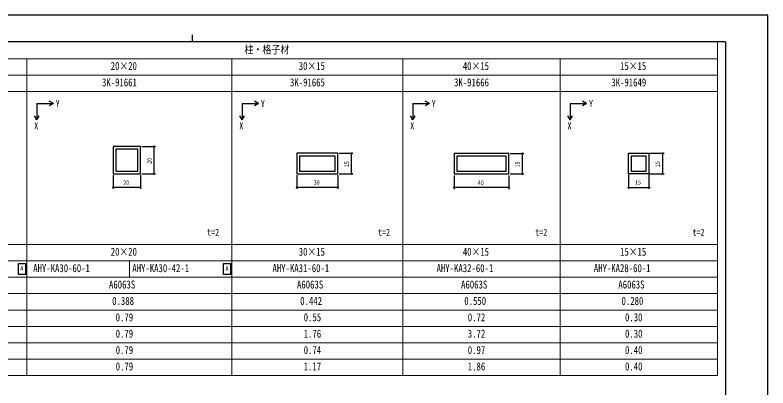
# Model space of a CAD drawing. Units: millimetres on the paper. Extents: x -420 to 420, y -297 to 297.
# Drawn here: x -130 to 420, y 24 to 297 of the extents above; entities that cross this region are included whole.
import ezdxf
from ezdxf.enums import TextEntityAlignment as Align

# ---------------------------------------------------------------- set-up
doc = ezdxf.new("R2010")
doc.units = ezdxf.units.MM
doc.layers.add('0-1_TABLE1', color=7, linetype='Continuous', lineweight=18)
for name, color, linetype in [('0-2_USER1', 3, 'Continuous'), ('0-3_YKK_11', 7, 'Continuous'), ('0-5_YKK_D', 6, 'Continuous'), ('0-6_YKK_ZWAK', 7, 'Continuous')]:
    doc.layers.add(name, color=color, linetype=linetype)
doc.styles.add('ＭＳ ゴシック', font='')
doc.styles.get('ＭＳ ゴシック').set_extended_font_data('MS Gothic')

msp = doc.modelspace()

# ---------------------------------------------------------------- linework, layer by layer
at = {"layer": '0-1_TABLE1'}
for p, q in [((383.502, 277), (383.502, 33)), ((-390.498, 265), (383.502, 265)), ((-121.498, 265), (-121.498, 33)), ((28.502, 265), (28.502, 33)), ((153.502, 265), (153.502, 33)), ((268.502, 265), (268.502, 33)), ((-390.498, 253), (383.502, 253)), ((-390.498, 241), (383.502, 241)), ((-390.498, 129), (383.502, 129)), ((-390.498, 117), (383.502, 117)), ((-46.498, 117), (-46.498, 105)), ((-390.498, 105), (383.502, 105)), ((-390.498, 93), (383.502, 93)), ((-390.498, 81), (383.502, 81)), ((-298.831, 69), (383.502, 69)), ((-390.498, 57), (383.502, 57)), ((-298.831, 45), (383.502, 45)), ((-390.498, 33), (383.502, 33))]:
    msp.add_line(p, q, dxfattribs=at)
at = {"layer": '0-2_USER1'}
for p, q in [((-114.118, 232.226), (-102.118, 232.226)), ((-114.118, 232.226), (-114.118, 220.226)), ((-102.118, 232.226), (-105.118, 233.959)), ((-102.118, 232.226), (-105.118, 230.494)), ((35.882, 232.226), (47.882, 232.226)), ((35.882, 232.226), (35.882, 220.226)), ((47.882, 232.226), (44.882, 233.959)), ((47.882, 232.226), (44.882, 230.494)), ((160.882, 232.226), (172.882, 232.226)), ((160.882, 232.226), (160.882, 220.226)), ((172.882, 232.226), (169.882, 233.959)), ((172.882, 232.226), (169.882, 230.494)), ((275.882, 232.226), (287.882, 232.226)), ((275.882, 232.226), (275.882, 220.226)), ((287.882, 232.226), (284.882, 233.959)), ((287.882, 232.226), (284.882, 230.494)), ((-114.118, 220.226), (-115.85, 223.226)), ((-114.118, 220.226), (-112.386, 223.226)), ((35.882, 220.226), (34.15, 223.226)), ((35.882, 220.226), (37.614, 223.226)), ((160.882, 220.226), (159.15, 223.226)), ((160.882, 220.226), (162.614, 223.226)), ((275.882, 220.226), (274.15, 223.226)), ((275.882, 220.226), (277.614, 223.226))]:
    msp.add_line(p, q, dxfattribs=at)
for points in [[(-127.562, 106.962), (-127.562, 114.962), (-122.562, 114.962), (-122.562, 106.962)], [(22.438, 106.962), (22.438, 114.962), (27.438, 114.962), (27.438, 106.962)]]:
    msp.add_lwpolyline(points, close=True, dxfattribs=at)
at = {"layer": '0-3_YKK_11'}
for points in [[(-38.332, 180.715), (-38.332, 200.715), (-58.332, 200.715), (-58.332, 180.715)], [(-40.332, 198.715), (-56.332, 198.715), (-56.332, 182.715), (-40.332, 182.715)], [(106.002, 195.784), (76.002, 195.784), (76.002, 180.784), (106.002, 180.784)], [(104.002, 193.784), (78.002, 193.784), (78.002, 182.784), (104.002, 182.784)], [(231.002, 195.612), (191.002, 195.612), (191.002, 180.612), (231.002, 180.612)], [(229.002, 193.612), (193.002, 193.612), (193.002, 182.612), (229.002, 182.612)], [(333.502, 195.784), (333.502, 180.784), (318.502, 180.784), (318.502, 195.784)], [(331.502, 193.784), (320.502, 193.784), (320.502, 182.784), (331.502, 182.784)]]:
    msp.add_lwpolyline(points, close=True, dxfattribs=at)
at = {"layer": '0-5_YKK_D'}
for p, q in [((-37.332, 200.715), (-27.332, 200.715)), ((-28.332, 180.715), (-28.332, 200.715)), ((107.002, 195.784), (117.002, 195.784)), ((116.002, 180.784), (116.002, 195.784)), ((232.002, 195.612), (242.002, 195.612)), ((241.002, 180.612), (241.002, 195.612)), ((334.002, 195.784), (344.502, 195.784)), ((343.502, 195.784), (343.502, 180.784)), ((-58.332, 179.715), (-58.332, 169.715)), ((-38.332, 179.715), (-38.332, 169.715)), ((-37.332, 180.715), (-27.332, 180.715)), ((76.002, 179.784), (76.002, 169.784)), ((106.002, 179.784), (106.002, 169.784)), ((107.002, 180.784), (117.002, 180.784)), ((191.002, 179.612), (191.002, 169.612)), ((231.002, 179.612), (231.002, 169.612)), ((232.002, 180.612), (242.002, 180.612)), ((318.502, 180.284), (318.502, 169.784)), ((333.502, 180.284), (333.502, 169.784)), ((334.002, 180.784), (344.502, 180.784)), ((-38.332, 170.715), (-58.332, 170.715)), ((106.002, 170.784), (76.002, 170.784)), ((318.502, 170.784), (333.502, 170.784)), ((231.002, 170.612), (191.002, 170.612))]:
    msp.add_line(p, q, dxfattribs=at)
for centre in [(-28.332, 200.715), (116.002, 195.784), (241.002, 195.612), (343.502, 195.784), (-28.332, 180.715), (116.002, 180.784), (241.002, 180.612), (343.502, 180.784), (-58.332, 170.715), (-38.332, 170.715), (76.002, 170.784), (106.002, 170.784), (191.002, 170.612), (231.002, 170.612), (318.502, 170.784), (333.502, 170.784)]:
    msp.add_circle(centre, 0.425, dxfattribs=at)
at = {"layer": '0-6_YKK_ZWAK'}
for p, q in [((-0.498, 282.5), (-0.498, 277.5)), ((389.502, 277.5), (-390.498, 277.5)), ((389.502, 277.5), (389.502, -252.5))]:
    msp.add_line(p, q, dxfattribs=at)
msp.add_lwpolyline([(-420.5, -297), (420.5, -297), (420.5, 297), (-420.5, 297)], close=True, dxfattribs=at)

# ---------------------------------------------------------------- texts
at = {"layer": '0-1_TABLE1', "style": 'ＭＳ ゴシック', "width": 0.8}
for s, height, p in [('柱・格子材', 5.865, (37.655, 267)), ('20×20', 5.865, (-60.151, 255)), ('30×15', 5.865, (77.349, 255)), ('40×15', 5.865, (197.349, 255)), ('15×15', 5.865, (312.349, 255)), ('3K-91661', 5.865, (-66.551, 243)), ('3K-91665', 5.865, (70.949, 243)), ('3K-91666', 5.865, (190.949, 243)), ('3K-91649', 5.865, (305.949, 243)), ('t=2', 5.132, (10.317, 133.82)), ('t=2', 5.132, (135.317, 133.82)), ('t=2', 5.132, (250.317, 133.82)), ('t=2', 5.132, (365.317, 133.82)), ('20×20', 5.865, (-60.151, 119)), ('30×15', 5.865, (77.349, 119)), ('40×15', 5.865, (197.349, 119)), ('15×15', 5.865, (312.349, 119)), ('AHY-KA30-60-1', 5.865, (-116.851, 107)), ('AHY-KA30-42-1', 5.865, (-44.351, 107)), ('AHY-KA31-60-1', 5.865, (58.149, 107)), ('AHY-KA32-60-1', 5.865, (178.149, 107)), ('AHY-KA28-60-1', 5.865, (293.149, 107)), ('A6063S', 5.865, (-61.431, 95)), ('A6063S', 5.865, (76.069, 95)), ('A6063S', 5.865, (196.069, 95)), ('A6063S', 5.865, (311.069, 95)), ('0.388', 5.865, (-59.085, 83)), ('0.442', 5.865, (78.415, 83)), ('0.550', 5.865, (198.415, 83)), ('0.280', 5.865, (313.415, 83)), ('0.79', 5.865, (-56.525, 71)), ('0.55', 5.865, (80.975, 71)), ('0.72', 5.865, (200.975, 71)), ('0.30', 5.865, (315.975, 71)), ('0.79', 5.865, (-56.525, 59)), ('1.76', 5.865, (80.975, 59)), ('3.72', 5.865, (200.975, 59)), ('0.30', 5.865, (315.975, 59)), ('0.79', 5.865, (-56.525, 47)), ('0.74', 5.865, (80.975, 47)), ('0.97', 5.865, (200.975, 47)), ('0.40', 5.865, (315.975, 47)), ('0.79', 5.865, (-56.525, 35)), ('1.17', 5.865, (80.975, 35)), ('1.86', 5.865, (200.975, 35)), ('0.40', 5.865, (315.975, 35))]:
    msp.add_text(s, height=height, dxfattribs=at).set_placement(p, align=Align.BOTTOM_LEFT)
at = {"layer": '0-2_USER1', "style": 'ＭＳ ゴシック', "width": 0.8}
for s, height, p in [('Y', 5.132, (-100.379, 228.162)), ('Y', 5.132, (49.621, 228.162)), ('Y', 5.132, (174.621, 228.162)), ('Y', 5.132, (289.621, 228.162)), ('X', 5.132, (-116.092, 211.847)), ('X', 5.132, (33.908, 211.847)), ('X', 5.132, (158.908, 211.847)), ('X', 5.132, (273.908, 211.847)), ('A', 3.299, (-126.262, 108.862)), ('A', 3.299, (23.738, 108.862))]:
    msp.add_text(s, height=height, dxfattribs=at).set_placement(p, align=Align.BOTTOM_LEFT)
at = {"layer": '0-5_YKK_D', "style": 'ＭＳ ゴシック', "width": 0.8}
for s, p in [('20', (-29.332, 188.075)), ('15', (115.002, 185.644)), ('15', (240.002, 185.472)), ('15', (342.502, 185.644))]:
    msp.add_text(s, height=3.299, rotation=90, dxfattribs=at).set_placement(p, align=Align.BOTTOM_LEFT)
for s, p in [('20', (-50.972, 171.715)), ('30', (88.362, 171.784)), ('40', (208.362, 171.612)), ('15', (323.362, 171.784))]:
    msp.add_text(s, height=3.299, dxfattribs=at).set_placement(p, align=Align.BOTTOM_LEFT)

doc.saveas('drawing.dxf')
